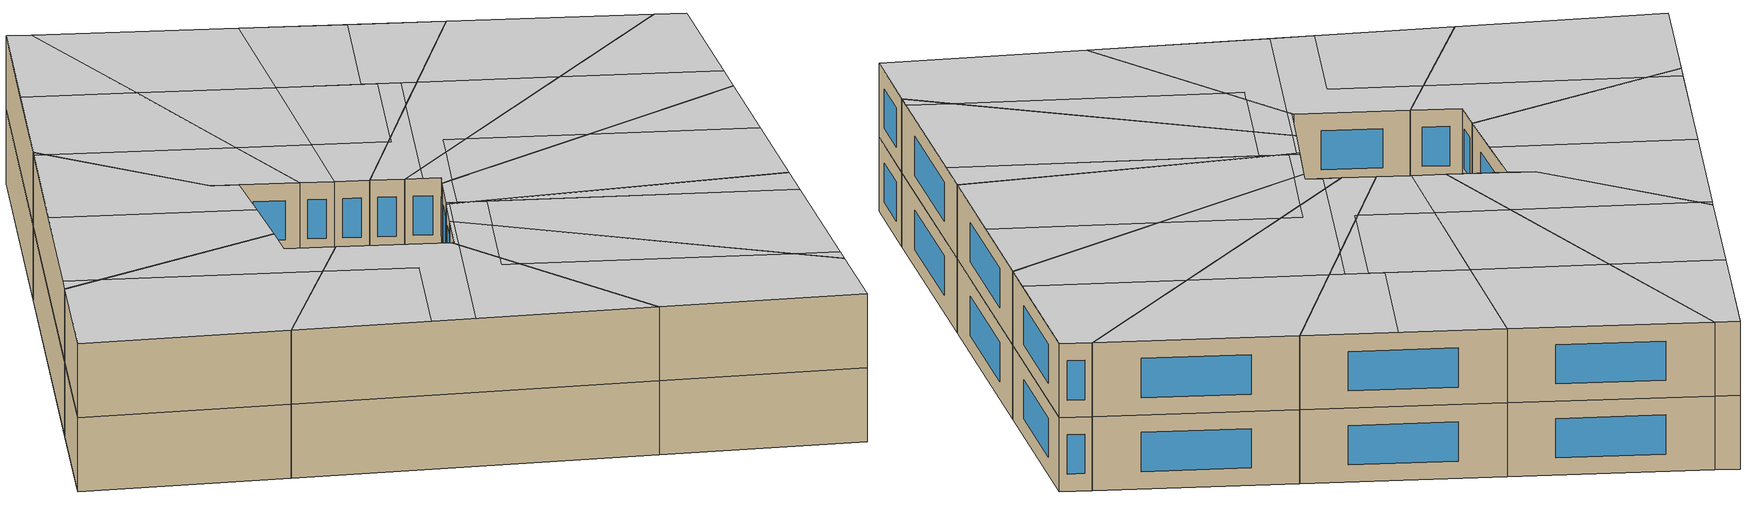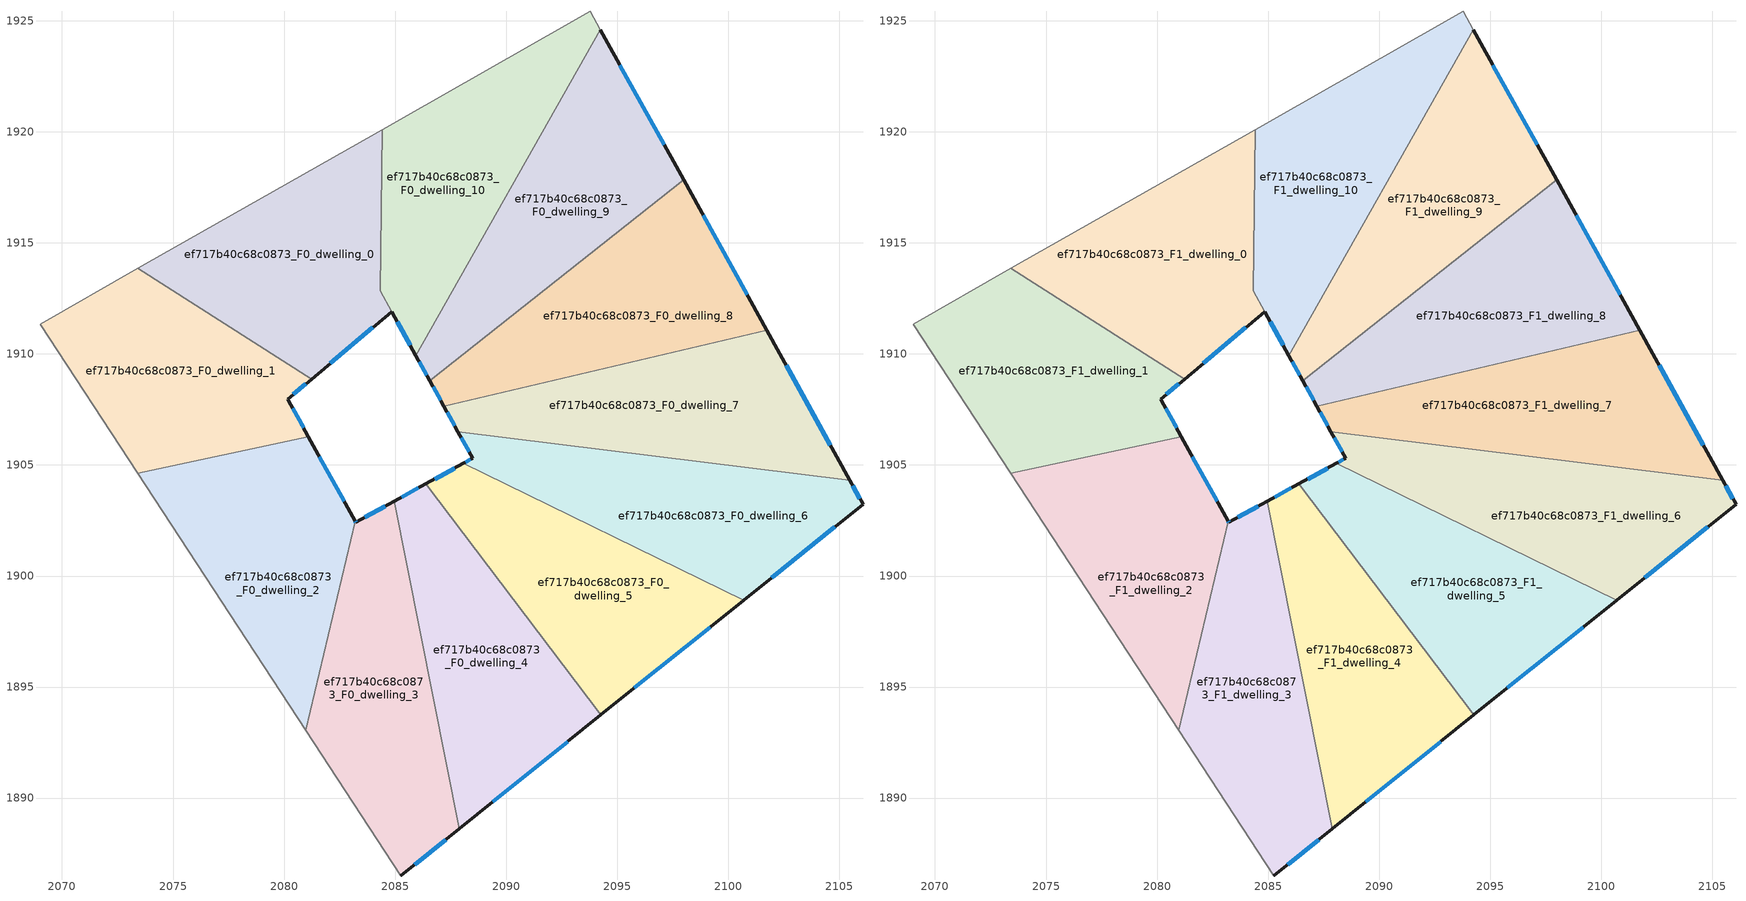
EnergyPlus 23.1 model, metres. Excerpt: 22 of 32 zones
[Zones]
ef717b40c68c0873_F0_dwelling_0
 floor ground (EU_floor_Construction): 2084.41,1920.1 2084.32,1912.84 2084.84,1911.9 2081.24,1908.87 2073.42,1913.85 z0
 wall outside (EU_wall_Construction): 2081.24,1908.87 2084.84,1911.9 z0:3
 wall to ef717b40c68c0873_F0_dwelling_1 (EU_wall_Construction): 2073.42,1913.85 2081.24,1908.87 z0:3
 wall adiabatic (EU_wall_Construction): 2084.41,1920.1 2073.42,1913.85 z0:3
 wall to ef717b40c68c0873_F0_dwelling_10 (EU_wall_Construction): 2084.84,1911.9 2084.32,1912.84 2084.41,1920.1 z0:3
 window (EU_Window_Construction): 2082.08,1909.58 2083.99,1911.19 z0.7:2.3
ef717b40c68c0873_F0_dwelling_1
 floor ground (EU_floor_Construction): 2081.24,1908.87 2080.16,1907.96 2081.1,1906.27 2073.4,1904.63 2069.01,1911.34 2073.42,1913.85 z0
 wall outside (EU_wall_Construction): 2081.1,1906.27 2080.16,1907.96 2081.24,1908.87 z0:3
 wall to ef717b40c68c0873_F0_dwelling_2 (EU_wall_Construction): 2073.4,1904.63 2081.1,1906.27 z0:3
 wall adiabatic (EU_wall_Construction): 2073.42,1913.85 2069.01,1911.34 2073.4,1904.63 z0:3
 window (EU_Window_Construction): 2080.41,1908.17 2080.98,1908.66 / 2080.88,1906.67 2080.38,1907.57 z0.7:2.3
ef717b40c68c0873_F0_dwelling_10
 floor ground (EU_floor_Construction): 2093.79,1925.43 2094.25,1924.6 2085.94,1909.92 2084.32,1912.84 2084.41,1920.1 z0
 wall outside (EU_wall_Construction): 2084.84,1911.9 2085.94,1909.92 z0:3
 wall adiabatic (EU_wall_Construction): 2094.25,1924.6 2093.79,1925.43 2084.41,1920.1 z0:3
 wall to ef717b40c68c0873_F0_dwelling_9 (EU_wall_Construction): 2085.94,1909.92 2094.25,1924.6 z0:3
 window (EU_Window_Construction): 2085.1,1911.44 2085.68,1910.39 z0.7:2.3
ef717b40c68c0873_F0_dwelling_2
 floor ground (EU_floor_Construction): 2081.1,1906.27 2083.2,1902.48 2080.98,1893.05 2073.4,1904.63 z0
 wall outside (EU_wall_Construction): 2083.2,1902.48 2081.1,1906.27 z0:3
 wall to ef717b40c68c0873_F0_dwelling_3 (EU_wall_Construction): 2080.98,1893.05 2083.2,1902.48 z0:3
 wall adiabatic (EU_wall_Construction): 2073.4,1904.63 2080.98,1893.05 z0:3
 window (EU_Window_Construction): 2082.71,1903.37 2081.59,1905.38 z0.7:2.3
ef717b40c68c0873_F0_dwelling_3
 floor ground (EU_floor_Construction): 2084.96,1903.37 2087.9,1888.63 2085.26,1886.51 2080.98,1893.05 2083.2,1902.48 2083.23,1902.42 z0
 wall outside (EU_wall_Construction): 2084.96,1903.37 2083.23,1902.42 2083.2,1902.48 / 2085.26,1886.51 2087.9,1888.63 z0:3
 wall to ef717b40c68c0873_F0_dwelling_4 (EU_wall_Construction): 2087.9,1888.63 2084.96,1903.37 z0:3
 wall adiabatic (EU_wall_Construction): 2080.98,1893.05 2085.26,1886.51 z0:3
 window (EU_Window_Construction): 2083.23,1902.43 2083.21,1902.46 / 2084.56,1903.14 2083.64,1902.64 / 2085.88,1887 2087.28,1888.13 z0.7:2.3
ef717b40c68c0873_F0_dwelling_4
 floor ground (EU_floor_Construction): 2086.38,1904.15 2094.27,1893.75 2087.9,1888.63 2084.96,1903.37 z0
 wall outside (EU_wall_Construction): 2086.38,1904.15 2084.96,1903.37 / 2087.9,1888.63 2094.27,1893.75 z0:3
 wall to ef717b40c68c0873_F0_dwelling_5 (EU_wall_Construction): 2094.27,1893.75 2086.38,1904.15 z0:3
 window (EU_Window_Construction): 2086.05,1903.96 2085.3,1903.55 / 2089.39,1889.83 2092.77,1892.55 z0.7:2.3
ef717b40c68c0873_F0_dwelling_5
 floor ground (EU_floor_Construction): 2100.7,1898.91 2094.27,1893.75 2086.38,1904.15 2088.07,1905.08 z0
 wall outside (EU_wall_Construction): 2088.07,1905.08 2086.38,1904.15 / 2094.27,1893.75 2100.7,1898.91 z0:3
 wall to ef717b40c68c0873_F0_dwelling_6 (EU_wall_Construction): 2100.7,1898.91 2088.07,1905.08 z0:3
 window (EU_Window_Construction): 2087.68,1904.86 2086.78,1904.37 / 2095.78,1894.96 2099.19,1897.7 z0.7:2.3
ef717b40c68c0873_F0_dwelling_6
 floor ground (EU_floor_Construction): 2105.47,1904.31 2106.07,1903.23 2100.7,1898.91 2088.07,1905.08 2088.49,1905.31 2087.83,1906.5 z0
 wall outside (EU_wall_Construction): 2087.83,1906.5 2088.49,1905.31 2088.07,1905.08 / 2100.7,1898.91 2106.07,1903.23 2105.47,1904.31 z0:3
 wall to ef717b40c68c0873_F0_dwelling_7 (EU_wall_Construction): 2105.47,1904.31 2087.83,1906.5 z0:3
 window (EU_Window_Construction): 2088.39,1905.26 2088.17,1905.13 / 2087.98,1906.22 2088.33,1905.59 / 2105.93,1903.48 2105.61,1904.06 / 2101.96,1899.93 2104.81,1902.21 z0.7:2.3
ef717b40c68c0873_F0_dwelling_7
 floor ground (EU_floor_Construction): 2101.73,1911.07 2105.47,1904.31 2087.83,1906.5 2087.2,1907.64 z0
 wall outside (EU_wall_Construction): 2087.2,1907.64 2087.83,1906.5 / 2105.47,1904.31 2101.73,1911.07 z0:3
 wall to ef717b40c68c0873_F0_dwelling_8 (EU_wall_Construction): 2101.73,1911.07 2087.2,1907.64 z0:3
 window (EU_Window_Construction): 2087.35,1907.37 2087.68,1906.77 / 2104.59,1905.9 2102.61,1909.48 z0.7:2.3
ef717b40c68c0873_F0_dwelling_8
 floor ground (EU_floor_Construction): 2097.99,1917.83 2101.73,1911.07 2087.2,1907.64 2086.57,1908.78 z0
 wall outside (EU_wall_Construction): 2086.57,1908.78 2087.2,1907.64 / 2101.73,1911.07 2097.99,1917.83 z0:3
 wall to ef717b40c68c0873_F0_dwelling_9 (EU_wall_Construction): 2097.99,1917.83 2086.57,1908.78 z0:3
 window (EU_Window_Construction): 2086.72,1908.51 2087.05,1907.91 / 2100.85,1912.66 2098.87,1916.25 z0.7:2.3
ef717b40c68c0873_F0_dwelling_9
 floor ground (EU_floor_Construction): 2094.25,1924.6 2097.99,1917.83 2086.57,1908.78 2085.94,1909.92 z0
 wall outside (EU_wall_Construction): 2085.94,1909.92 2086.57,1908.78 / 2097.99,1917.83 2094.25,1924.6 z0:3
 window (EU_Window_Construction): 2086.08,1909.65 2086.42,1909.05 / 2097.11,1919.42 2095.13,1923.01 z0.7:2.3
ef717b40c68c0873_F1_dwelling_0
 floor to ef717b40c68c0873_F0_dwelling_0 (EU_floor_Construction): 2084.41,1920.1 2084.32,1912.84 2084.84,1911.9 2081.24,1908.87 2073.42,1913.85 z3
 wall outside (EU_wall_Construction): 2081.24,1908.87 2084.84,1911.9 z3:6
 wall to ef717b40c68c0873_F1_dwelling_1 (EU_wall_Construction): 2073.42,1913.85 2081.24,1908.87 z3:6
 wall adiabatic (EU_wall_Construction): 2084.41,1920.1 2073.42,1913.85 z3:6
 wall to ef717b40c68c0873_F1_dwelling_10 (EU_wall_Construction): 2084.84,1911.9 2084.32,1912.84 2084.41,1920.1 z3:6
 window (EU_Window_Construction): 2082.08,1909.58 2083.99,1911.19 z3.7:5.3
 ceiling to ef717b40c68c0873_F2_dwelling_8 (EU_floor_Construction): 2082.99,1910.35 2079.15,1917.1 2074.04,1914.2 2074.71,1913.03 2081.24,1908.87 z6
 ceiling to ef717b40c68c0873_F2_dwelling_5 (EU_floor_Construction): 2084.84,1911.9 2084.32,1912.84 2084.41,1919.59 2084.19,1919.97 2079.15,1917.1 2082.99,1910.35 z6
 ceiling adiabatic (EU_roof_Construction): 2074.71,1913.03 2074.04,1914.2 2073.42,1913.85 z6
 ceiling to ef717b40c68c0873_F2_dwelling_3 (EU_floor_Construction): 2084.41,1919.59 2084.41,1920.1 2084.19,1919.97 z6
ef717b40c68c0873_F1_dwelling_1
 floor to ef717b40c68c0873_F0_dwelling_1 (EU_floor_Construction): 2081.24,1908.87 2080.16,1907.96 2081.1,1906.27 2073.4,1904.63 2069.01,1911.34 2073.42,1913.85 z3
 wall outside (EU_wall_Construction): 2081.1,1906.27 2080.16,1907.96 2081.24,1908.87 z3:6
 wall to ef717b40c68c0873_F1_dwelling_2 (EU_wall_Construction): 2073.4,1904.63 2081.1,1906.27 z3:6
 wall adiabatic (EU_wall_Construction): 2073.42,1913.85 2069.01,1911.34 2073.4,1904.63 z3:6
 window (EU_Window_Construction): 2080.41,1908.17 2080.98,1908.66 / 2080.88,1906.67 2080.38,1907.57 z3.7:5.3
 ceiling adiabatic (EU_roof_Construction): 2078.83,1905.79 2074.71,1913.03 2073.42,1913.85 2069.01,1911.34 2073.4,1904.63 z6
 ceiling to ef717b40c68c0873_F2_dwelling_8 (EU_floor_Construction): 2081.1,1906.27 2080.16,1907.96 2081.24,1908.87 2074.71,1913.03 2078.83,1905.79 z6
ef717b40c68c0873_F1_dwelling_10
 floor to ef717b40c68c0873_F0_dwelling_10 (EU_floor_Construction): 2093.79,1925.43 2094.25,1924.6 2085.94,1909.92 2084.32,1912.84 2084.41,1920.1 z3
 wall outside (EU_wall_Construction): 2084.84,1911.9 2085.94,1909.92 z3:6
 wall adiabatic (EU_wall_Construction): 2094.25,1924.6 2093.79,1925.43 2084.41,1920.1 z3:6
 wall to ef717b40c68c0873_F1_dwelling_9 (EU_wall_Construction): 2085.94,1909.92 2094.25,1924.6 z3:6
 window (EU_Window_Construction): 2085.1,1911.44 2085.68,1910.39 z3.7:5.3
 ceiling to ef717b40c68c0873_F2_dwelling_3 (EU_floor_Construction): 2087.92,1913.42 2090.99,1918.85 2088.85,1922.62 2084.41,1920.1 2084.41,1919.59 z6
 ceiling to ef717b40c68c0873_F2_dwelling_1 (EU_floor_Construction): 2090.99,1918.85 2094.25,1924.6 2093.79,1925.43 2088.85,1922.62 z6
 ceiling to ef717b40c68c0873_F2_dwelling_5 (EU_floor_Construction): 2085.94,1909.92 2087.92,1913.42 2084.41,1919.59 2084.32,1912.84 z6
ef717b40c68c0873_F1_dwelling_2
 floor to ef717b40c68c0873_F0_dwelling_2 (EU_floor_Construction): 2081.1,1906.27 2083.2,1902.48 2080.98,1893.05 2073.4,1904.63 z3
 wall outside (EU_wall_Construction): 2083.2,1902.48 2081.1,1906.27 z3:6
 wall to ef717b40c68c0873_F1_dwelling_3 (EU_wall_Construction): 2080.98,1893.05 2083.2,1902.48 z3:6
 wall adiabatic (EU_wall_Construction): 2073.4,1904.63 2080.98,1893.05 z3:6
 window (EU_Window_Construction): 2082.71,1903.37 2081.59,1905.38 z3.7:5.3
 ceiling to ef717b40c68c0873_F2_dwelling_7 (EU_floor_Construction): 2080.98,1893.05 2082.47,1899.38 2082.12,1899.99 2082.69,1900.31 2083.13,1902.16 2077.21,1898.8 z6
 ceiling to ef717b40c68c0873_F2_dwelling_8 (EU_floor_Construction): 2083.13,1902.16 2083.2,1902.48 2081.1,1906.27 2078.83,1905.79 2080.61,1902.65 2076.3,1900.2 2077.21,1898.8 z6
 ceiling to ef717b40c68c0873_F2_dwelling_6 (EU_floor_Construction): 2082.47,1899.38 2082.69,1900.31 2082.12,1899.99 z6
 ceiling adiabatic (EU_roof_Construction): 2080.61,1902.65 2078.83,1905.79 2073.4,1904.63 2076.3,1900.2 z6
ef717b40c68c0873_F1_dwelling_3
 floor to ef717b40c68c0873_F0_dwelling_3 (EU_floor_Construction): 2084.96,1903.37 2087.9,1888.63 2085.26,1886.51 2080.98,1893.05 2083.2,1902.48 2083.23,1902.42 z3
 wall outside (EU_wall_Construction): 2084.96,1903.37 2083.23,1902.42 2083.2,1902.48 / 2085.26,1886.51 2087.9,1888.63 z3:6
 wall to ef717b40c68c0873_F1_dwelling_4 (EU_wall_Construction): 2087.9,1888.63 2084.96,1903.37 z3:6
 wall adiabatic (EU_wall_Construction): 2080.98,1893.05 2085.26,1886.51 z3:6
 window (EU_Window_Construction): 2083.23,1902.43 2083.21,1902.46 / 2084.56,1903.14 2083.64,1902.64 / 2085.88,1887 2087.28,1888.13 z3.7:5.3
 ceiling to ef717b40c68c0873_F2_dwelling_6 (EU_floor_Construction): 2087.53,1890.48 2085.28,1901.78 2082.69,1900.31 2082.47,1899.38 z6
 ceiling to ef717b40c68c0873_F2_dwelling_7 (EU_floor_Construction): 2087.9,1888.63 2087.53,1890.48 2082.47,1899.38 2080.98,1893.05 2085.26,1886.51 z6; 2085.28,1901.78 2084.99,1903.22 2083.13,1902.16 2082.69,1900.31 z6
 ceiling to ef717b40c68c0873_F2_dwelling_8 (EU_floor_Construction): 2084.99,1903.22 2084.96,1903.37 2083.23,1902.42 2083.2,1902.48 2083.13,1902.16 z6
ef717b40c68c0873_F1_dwelling_4
 floor to ef717b40c68c0873_F0_dwelling_4 (EU_floor_Construction): 2086.38,1904.15 2094.27,1893.75 2087.9,1888.63 2084.96,1903.37 z3
 wall outside (EU_wall_Construction): 2086.38,1904.15 2084.96,1903.37 / 2087.9,1888.63 2094.27,1893.75 z3:6
 wall to ef717b40c68c0873_F1_dwelling_5 (EU_wall_Construction): 2094.27,1893.75 2086.38,1904.15 z3:6
 window (EU_Window_Construction): 2086.05,1903.96 2085.3,1903.55 / 2089.39,1889.83 2092.77,1892.55 z3.7:5.3
 ceiling to ef717b40c68c0873_F2_dwelling_4 (EU_floor_Construction): 2094.27,1893.75 2086.93,1903.42 2093.01,1892.73 z6
 ceiling to ef717b40c68c0873_F2_dwelling_7 (EU_floor_Construction): 2088.37,1889.01 2087.53,1890.48 2087.9,1888.63 z6; 2087.23,1902.89 2086.93,1903.42 2086.45,1904.05 2084.99,1903.22 2085.28,1901.78 z6
 ceiling to ef717b40c68c0873_F2_dwelling_8 (EU_floor_Construction): 2086.45,1904.05 2086.38,1904.15 2084.96,1903.37 2084.99,1903.22 z6
 ceiling adiabatic (EU_roof_Construction): 2093.01,1892.73 2087.23,1902.89 2085.28,1901.78 2087.53,1890.48 2088.37,1889.01 2087.9,1888.63 2094.27,1893.75 z6
ef717b40c68c0873_F1_dwelling_5
 floor to ef717b40c68c0873_F0_dwelling_5 (EU_floor_Construction): 2100.7,1898.91 2094.27,1893.75 2086.38,1904.15 2088.07,1905.08 z3
 wall outside (EU_wall_Construction): 2088.07,1905.08 2086.38,1904.15 / 2094.27,1893.75 2100.7,1898.91 z3:6
 wall to ef717b40c68c0873_F1_dwelling_6 (EU_wall_Construction): 2100.7,1898.91 2088.07,1905.08 z3:6
 window (EU_Window_Construction): 2087.68,1904.86 2086.78,1904.37 / 2095.78,1894.96 2099.19,1897.7 z3.7:5.3
 ceiling to ef717b40c68c0873_F2_dwelling_4 (EU_floor_Construction): 2097.59,1896.41 2094.42,1901.98 2088.5,1904.87 2086.69,1903.85 2086.93,1903.42 2094.27,1893.75 z6
 ceiling to ef717b40c68c0873_F2_dwelling_2 (EU_floor_Construction): 2100.7,1898.91 2094.42,1901.98 2097.59,1896.41 z6; 2088.5,1904.87 2088.07,1905.08 2086.48,1904.21 2086.69,1903.85 z6
 ceiling to ef717b40c68c0873_F2_dwelling_8 (EU_floor_Construction): 2086.54,1904.1 2086.48,1904.21 2086.38,1904.15 2086.45,1904.05 z6
 ceiling to ef717b40c68c0873_F2_dwelling_7 (EU_floor_Construction): 2086.93,1903.42 2086.54,1904.1 2086.45,1904.05 z6
ef717b40c68c0873_F1_dwelling_6
 floor to ef717b40c68c0873_F0_dwelling_6 (EU_floor_Construction): 2105.47,1904.31 2106.07,1903.23 2100.7,1898.91 2088.07,1905.08 2088.49,1905.31 2087.83,1906.5 z3
 wall outside (EU_wall_Construction): 2087.83,1906.5 2088.49,1905.31 2088.07,1905.08 / 2100.7,1898.91 2106.07,1903.23 2105.47,1904.31 z3:6
 wall to ef717b40c68c0873_F1_dwelling_7 (EU_wall_Construction): 2105.47,1904.31 2087.83,1906.5 z3:6
 window (EU_Window_Construction): 2088.39,1905.26 2088.17,1905.13 / 2087.98,1906.22 2088.33,1905.59 / 2105.93,1903.48 2105.61,1904.06 / 2101.96,1899.93 2104.81,1902.21 z3.7:5.3
 ceiling to ef717b40c68c0873_F2_dwelling_2 (EU_floor_Construction): 2101.81,1899.81 2098.78,1905.14 2092.15,1905.96 2094.42,1901.98 2100.7,1898.91 z6; 2090.73,1906.14 2088.97,1906.36 2088.16,1905.9 2088.49,1905.31 2088.07,1905.08 2088.5,1904.87 z6
 ceiling to ef717b40c68c0873_F2_dwelling_0 (EU_floor_Construction): 2106.07,1903.23 2105.47,1904.31 2098.78,1905.14 2101.81,1899.81 z6
 ceiling to ef717b40c68c0873_F2_dwelling_5 (EU_floor_Construction): 2088.97,1906.36 2087.83,1906.5 2088.16,1905.9 z6
 ceiling to ef717b40c68c0873_F2_dwelling_4 (EU_floor_Construction): 2094.42,1901.98 2092.15,1905.96 2090.73,1906.14 2088.5,1904.87 z6
ef717b40c68c0873_F1_dwelling_7
 floor to ef717b40c68c0873_F0_dwelling_7 (EU_floor_Construction): 2101.73,1911.07 2105.47,1904.31 2087.83,1906.5 2087.2,1907.64 z3
 wall outside (EU_wall_Construction): 2087.2,1907.64 2087.83,1906.5 / 2105.47,1904.31 2101.73,1911.07 z3:6
 wall to ef717b40c68c0873_F1_dwelling_8 (EU_wall_Construction): 2101.73,1911.07 2087.2,1907.64 z3:6
 window (EU_Window_Construction): 2087.35,1907.37 2087.68,1906.77 / 2104.59,1905.9 2102.61,1909.48 z3.7:5.3
 ceiling to ef717b40c68c0873_F2_dwelling_0 (EU_floor_Construction): 2105.47,1904.31 2101.73,1911.07 2096.16,1909.76 2098.78,1905.14 z6
 ceiling to ef717b40c68c0873_F2_dwelling_2 (EU_floor_Construction): 2098.78,1905.14 2096.16,1909.76 2094.09,1909.27 2088.97,1906.36 2090.73,1906.14 2091.73,1906.71 2092.15,1905.96 z6
 ceiling to ef717b40c68c0873_F2_dwelling_3 (EU_floor_Construction): 2091.11,1908.56 2090.73,1908.47 2090.78,1908.38 z6
 ceiling to ef717b40c68c0873_F2_dwelling_5 (EU_floor_Construction): 2094.09,1909.27 2091.11,1908.56 2090.78,1908.38 2090.73,1908.47 2087.2,1907.64 2087.83,1906.5 2088.97,1906.36 z6
 ceiling to ef717b40c68c0873_F2_dwelling_4 (EU_floor_Construction): 2092.15,1905.96 2091.73,1906.71 2090.73,1906.14 z6
ef717b40c68c0873_F1_dwelling_8
 floor to ef717b40c68c0873_F0_dwelling_8 (EU_floor_Construction): 2097.99,1917.83 2101.73,1911.07 2087.2,1907.64 2086.57,1908.78 z3
 wall outside (EU_wall_Construction): 2086.57,1908.78 2087.2,1907.64 / 2101.73,1911.07 2097.99,1917.83 z3:6
 wall to ef717b40c68c0873_F1_dwelling_9 (EU_wall_Construction): 2097.99,1917.83 2086.57,1908.78 z3:6
 window (EU_Window_Construction): 2086.72,1908.51 2087.05,1907.91 / 2100.85,1912.66 2098.87,1916.25 z3.7:5.3
 ceiling to ef717b40c68c0873_F2_dwelling_5 (EU_floor_Construction): 2095.86,1910.28 2095.44,1911.03 2091.11,1908.56 2094.09,1909.27 z6; 2090.73,1908.47 2089.31,1910.96 2086.57,1908.78 2087.2,1907.64 z6
 ceiling to ef717b40c68c0873_F2_dwelling_0 (EU_floor_Construction): 2101.73,1911.07 2099.95,1914.29 2095.14,1911.55 2096.16,1909.76 z6
 ceiling to ef717b40c68c0873_F2_dwelling_1 (EU_floor_Construction): 2099.95,1914.29 2097.99,1917.83 2093.56,1914.32 2095.14,1911.55 z6
 ceiling to ef717b40c68c0873_F2_dwelling_2 (EU_floor_Construction): 2096.16,1909.76 2095.86,1910.28 2094.09,1909.27 z6
 ceiling to ef717b40c68c0873_F2_dwelling_3 (EU_floor_Construction): 2095.44,1911.03 2093.56,1914.32 2089.31,1910.96 2090.73,1908.47 2091.11,1908.56 z6
ef717b40c68c0873_F1_dwelling_9
 floor to ef717b40c68c0873_F0_dwelling_9 (EU_floor_Construction): 2094.25,1924.6 2097.99,1917.83 2086.57,1908.78 2085.94,1909.92 z3
 wall outside (EU_wall_Construction): 2085.94,1909.92 2086.57,1908.78 / 2097.99,1917.83 2094.25,1924.6 z3:6
 window (EU_Window_Construction): 2086.08,1909.65 2086.42,1909.05 / 2097.11,1919.42 2095.13,1923.01 z3.7:5.3
 ceiling to ef717b40c68c0873_F2_dwelling_1 (EU_floor_Construction): 2097.99,1917.83 2094.25,1924.6 2090.99,1918.85 2093.56,1914.32 z6
 ceiling to ef717b40c68c0873_F2_dwelling_3 (EU_floor_Construction): 2093.56,1914.32 2090.99,1918.85 2087.92,1913.42 2089.31,1910.96 z6
 ceiling to ef717b40c68c0873_F2_dwelling_5 (EU_floor_Construction): 2089.31,1910.96 2087.92,1913.42 2085.94,1909.92 2086.57,1908.78 z6
[Building]
EU S2 Campaign: North Axis=0; Terrain=City; Solar Distribution=FullExterior
[Site:Location]
Budapest.Ferenc.Liszt.Intl.AP: Latitude=47.437; Longitude=19.256; Time Zone=1; Elevation=185
[SizingPeriod:WeatherFileDays]
AnnualSizingPeriod: Begin Month=1; Begin Day of Month=1; End Month=12; End Day of Month=31; Day of Week for Start Day=Monday; Use Weather File Daylight Saving Period=No; Use Weather File Rain and Snow Indicators=No
[MATERIAL]
EU_InternalMass_Material: Roughness=MediumRough; Thickness=0.1; Conductivity=1; Density=1800; Specific Heat=900; Thermal Absorptance=0.9; Solar Absorptance=0.7; Visible Absorptance=0.7
[MATERIAL:NOMASS] Roughness=MediumRough; Thermal Absorptance=0.9; Solar Absorptance=0.7; Visible Absorptance=0.7
Name | Thermal Resistance
EU_wall_NoMass | 0.832559
EU_roof_NoMass | 1.39638
EU_floor_NoMass | 0.872794
[WINDOWMATERIAL:SIMPLEGLAZINGSYSTEM]
EU_Window_SimpleGlazing: UFactor=2.79869; Solar Heat Gain Coefficient=0.75; Visible Transmittance=0.75
[CONSTRUCTION]
EU_wall_Construction: EU_wall_NoMass
EU_roof_Construction: EU_roof_NoMass
EU_floor_Construction: EU_floor_NoMass
EU_Window_Construction: EU_Window_SimpleGlazing
EU_InternalMass_Construction: EU_InternalMass_Material
[ZONE] Type=1; Multiplier=1; Ceiling Height=autocalculate; Floor Area=autocalculate; Part of Total Floor Area=Yes
Name | Volume
ef717b40c68c0873_F0_dwelling_0; ef717b40c68c0873_F1_dwelling_0 | 195.856
ef717b40c68c0873_F0_dwelling_1; ef717b40c68c0873_F1_dwelling_1 | 194.78
ef717b40c68c0873_F0_dwelling_10; ef717b40c68c0873_F1_dwelling_10 | 193.677
ef717b40c68c0873_F0_dwelling_2; ef717b40c68c0873_F1_dwelling_2 | 194.74
ef717b40c68c0873_F0_dwelling_3; ef717b40c68c0873_F1_dwelling_3 | 194.782
ef717b40c68c0873_F0_dwelling_4; ef717b40c68c0873_F1_dwelling_4 | 194.748
ef717b40c68c0873_F0_dwelling_5; ef717b40c68c0873_F1_dwelling_5 | 194.776
ef717b40c68c0873_F0_dwelling_6; ef717b40c68c0873_F1_dwelling_6 | 194.777
ef717b40c68c0873_F0_dwelling_7; ef717b40c68c0873_F1_dwelling_7 | 194.767
ef717b40c68c0873_F0_dwelling_8; ef717b40c68c0873_F1_dwelling_8 | 194.722
ef717b40c68c0873_F0_dwelling_9; ef717b40c68c0873_F1_dwelling_9 | 194.769
[INTERNALMASS] Construction=EU_InternalMass_Construction
Name | Zone or ZoneList | Surface Area
ef717b40c68c0873_F0_dwelling_0_EU_InternalMass | ef717b40c68c0873_F0_dwelling_0 | 65.2852
ef717b40c68c0873_F0_dwelling_1_EU_InternalMass | ef717b40c68c0873_F0_dwelling_1 | 64.9268
ef717b40c68c0873_F0_dwelling_2_EU_InternalMass | ef717b40c68c0873_F0_dwelling_2 | 64.9135
ef717b40c68c0873_F0_dwelling_3_EU_InternalMass | ef717b40c68c0873_F0_dwelling_3 | 64.9275
ef717b40c68c0873_F0_dwelling_4_EU_InternalMass | ef717b40c68c0873_F0_dwelling_4 | 64.9159
ef717b40c68c0873_F0_dwelling_5_EU_InternalMass | ef717b40c68c0873_F0_dwelling_5 | 64.9252
ef717b40c68c0873_F0_dwelling_6_EU_InternalMass | ef717b40c68c0873_F0_dwelling_6 | 64.9254
ef717b40c68c0873_F0_dwelling_7_EU_InternalMass | ef717b40c68c0873_F0_dwelling_7 | 64.9221
ef717b40c68c0873_F0_dwelling_8_EU_InternalMass | ef717b40c68c0873_F0_dwelling_8 | 64.9074
ef717b40c68c0873_F0_dwelling_9_EU_InternalMass | ef717b40c68c0873_F0_dwelling_9 | 64.9229
ef717b40c68c0873_F0_dwelling_10_EU_InternalMass | ef717b40c68c0873_F0_dwelling_10 | 64.5593
ef717b40c68c0873_F1_dwelling_0_EU_InternalMass | ef717b40c68c0873_F1_dwelling_0 | 65.2852
ef717b40c68c0873_F1_dwelling_1_EU_InternalMass | ef717b40c68c0873_F1_dwelling_1 | 64.9268
ef717b40c68c0873_F1_dwelling_2_EU_InternalMass | ef717b40c68c0873_F1_dwelling_2 | 64.9135
ef717b40c68c0873_F1_dwelling_3_EU_InternalMass | ef717b40c68c0873_F1_dwelling_3 | 64.9275
ef717b40c68c0873_F1_dwelling_4_EU_InternalMass | ef717b40c68c0873_F1_dwelling_4 | 64.9159
ef717b40c68c0873_F1_dwelling_5_EU_InternalMass | ef717b40c68c0873_F1_dwelling_5 | 64.9252
ef717b40c68c0873_F1_dwelling_6_EU_InternalMass | ef717b40c68c0873_F1_dwelling_6 | 64.9254
ef717b40c68c0873_F1_dwelling_7_EU_InternalMass | ef717b40c68c0873_F1_dwelling_7 | 64.9221
ef717b40c68c0873_F1_dwelling_8_EU_InternalMass | ef717b40c68c0873_F1_dwelling_8 | 64.9074
ef717b40c68c0873_F1_dwelling_9_EU_InternalMass | ef717b40c68c0873_F1_dwelling_9 | 64.9229
ef717b40c68c0873_F1_dwelling_10_EU_InternalMass | ef717b40c68c0873_F1_dwelling_10 | 64.5593
[OTHEREQUIPMENT] Fuel Type=Electricity; Design Level Calculation Method=Watts/Area; Power per Zone Floor Area=1; Fraction Latent=0; Fraction Radiant=0; Fraction Lost=0; Carbon Dioxide Generation Rate=0; EndUse Subcategory=EU_Step8_InternalGains
Name | Zone or ZoneList or Space or SpaceList | Schedule
EU_Step8_InternalGain_ef717b40c68c0873_F0_dwelling_0_f000 | ef717b40c68c0873_F0_dwelling_0 | EU_Step8_GainSchedule_ef717b40c68c0873_F0_dwelling_0_f000
EU_Step8_InternalGain_ef717b40c68c0873_F0_dwelling_1_f000 | ef717b40c68c0873_F0_dwelling_1 | EU_Step8_GainSchedule_ef717b40c68c0873_F0_dwelling_1_f000
EU_Step8_InternalGain_ef717b40c68c0873_F0_dwelling_2_f000 | ef717b40c68c0873_F0_dwelling_2 | EU_Step8_GainSchedule_ef717b40c68c0873_F0_dwelling_2_f000
EU_Step8_InternalGain_ef717b40c68c0873_F0_dwelling_3_f000 | ef717b40c68c0873_F0_dwelling_3 | EU_Step8_GainSchedule_ef717b40c68c0873_F0_dwelling_3_f000
EU_Step8_InternalGain_ef717b40c68c0873_F0_dwelling_4_f000 | ef717b40c68c0873_F0_dwelling_4 | EU_Step8_GainSchedule_ef717b40c68c0873_F0_dwelling_4_f000
EU_Step8_InternalGain_ef717b40c68c0873_F0_dwelling_5_f000 | ef717b40c68c0873_F0_dwelling_5 | EU_Step8_GainSchedule_ef717b40c68c0873_F0_dwelling_5_f000
EU_Step8_InternalGain_ef717b40c68c0873_F0_dwelling_6_f000 | ef717b40c68c0873_F0_dwelling_6 | EU_Step8_GainSchedule_ef717b40c68c0873_F0_dwelling_6_f000
EU_Step8_InternalGain_ef717b40c68c0873_F0_dwelling_7_f000 | ef717b40c68c0873_F0_dwelling_7 | EU_Step8_GainSchedule_ef717b40c68c0873_F0_dwelling_7_f000
EU_Step8_InternalGain_ef717b40c68c0873_F0_dwelling_8_f000 | ef717b40c68c0873_F0_dwelling_8 | EU_Step8_GainSchedule_ef717b40c68c0873_F0_dwelling_8_f000
EU_Step8_InternalGain_ef717b40c68c0873_F0_dwelling_9_f000 | ef717b40c68c0873_F0_dwelling_9 | EU_Step8_GainSchedule_ef717b40c68c0873_F0_dwelling_9_f000
EU_Step8_InternalGain_ef717b40c68c0873_F0_dwelling_10_f000 | ef717b40c68c0873_F0_dwelling_10 | EU_Step8_GainSchedule_ef717b40c68c0873_F0_dwelling_10_f000
EU_Step8_InternalGain_ef717b40c68c0873_F1_dwelling_0_f000 | ef717b40c68c0873_F1_dwelling_0 | EU_Step8_GainSchedule_ef717b40c68c0873_F1_dwelling_0_f000
EU_Step8_InternalGain_ef717b40c68c0873_F1_dwelling_1_f000 | ef717b40c68c0873_F1_dwelling_1 | EU_Step8_GainSchedule_ef717b40c68c0873_F1_dwelling_1_f000
EU_Step8_InternalGain_ef717b40c68c0873_F1_dwelling_2_f000 | ef717b40c68c0873_F1_dwelling_2 | EU_Step8_GainSchedule_ef717b40c68c0873_F1_dwelling_2_f000
EU_Step8_InternalGain_ef717b40c68c0873_F1_dwelling_3_f000 | ef717b40c68c0873_F1_dwelling_3 | EU_Step8_GainSchedule_ef717b40c68c0873_F1_dwelling_3_f000
EU_Step8_InternalGain_ef717b40c68c0873_F1_dwelling_4_f000 | ef717b40c68c0873_F1_dwelling_4 | EU_Step8_GainSchedule_ef717b40c68c0873_F1_dwelling_4_f000
EU_Step8_InternalGain_ef717b40c68c0873_F1_dwelling_5_f000 | ef717b40c68c0873_F1_dwelling_5 | EU_Step8_GainSchedule_ef717b40c68c0873_F1_dwelling_5_f000
EU_Step8_InternalGain_ef717b40c68c0873_F1_dwelling_6_f000 | ef717b40c68c0873_F1_dwelling_6 | EU_Step8_GainSchedule_ef717b40c68c0873_F1_dwelling_6_f000
EU_Step8_InternalGain_ef717b40c68c0873_F1_dwelling_7_f000 | ef717b40c68c0873_F1_dwelling_7 | EU_Step8_GainSchedule_ef717b40c68c0873_F1_dwelling_7_f000
EU_Step8_InternalGain_ef717b40c68c0873_F1_dwelling_8_f000 | ef717b40c68c0873_F1_dwelling_8 | EU_Step8_GainSchedule_ef717b40c68c0873_F1_dwelling_8_f000
EU_Step8_InternalGain_ef717b40c68c0873_F1_dwelling_9_f000 | ef717b40c68c0873_F1_dwelling_9 | EU_Step8_GainSchedule_ef717b40c68c0873_F1_dwelling_9_f000
EU_Step8_InternalGain_ef717b40c68c0873_F1_dwelling_10_f000 | ef717b40c68c0873_F1_dwelling_10 | EU_Step8_GainSchedule_ef717b40c68c0873_F1_dwelling_10_f000
[ZONEVENTILATION:DESIGNFLOWRATE] Schedule=EU_AlwaysOn; Design Flow Rate Calculation Method=AirChanges/Hour; Air Changes per Hour=0.475469; Ventilation Type=Natural; Fan Pressure Rise=0; Fan Total Efficiency=1; Constant Term Coefficient=1; Temperature Term Coefficient=0; Velocity Term Coefficient=0; Velocity Squared Term Coefficient=0; Minimum Indoor Temperature=-100; Maximum Indoor Temperature=100; Delta Temperature=-100; Minimum Outdoor Temperature=-100; Maximum Outdoor Temperature=100; Maximum Wind Speed=40
Name | Zone or ZoneList or Space or SpaceList
EU_ConstantAir_ef717b40c68c0873_F0_dwelling_0 | ef717b40c68c0873_F0_dwelling_0
EU_ConstantAir_ef717b40c68c0873_F0_dwelling_1 | ef717b40c68c0873_F0_dwelling_1
EU_ConstantAir_ef717b40c68c0873_F0_dwelling_2 | ef717b40c68c0873_F0_dwelling_2
EU_ConstantAir_ef717b40c68c0873_F0_dwelling_3 | ef717b40c68c0873_F0_dwelling_3
EU_ConstantAir_ef717b40c68c0873_F0_dwelling_4 | ef717b40c68c0873_F0_dwelling_4
EU_ConstantAir_ef717b40c68c0873_F0_dwelling_5 | ef717b40c68c0873_F0_dwelling_5
EU_ConstantAir_ef717b40c68c0873_F0_dwelling_6 | ef717b40c68c0873_F0_dwelling_6
EU_ConstantAir_ef717b40c68c0873_F0_dwelling_7 | ef717b40c68c0873_F0_dwelling_7
EU_ConstantAir_ef717b40c68c0873_F0_dwelling_8 | ef717b40c68c0873_F0_dwelling_8
EU_ConstantAir_ef717b40c68c0873_F0_dwelling_9 | ef717b40c68c0873_F0_dwelling_9
EU_ConstantAir_ef717b40c68c0873_F0_dwelling_10 | ef717b40c68c0873_F0_dwelling_10
EU_ConstantAir_ef717b40c68c0873_F1_dwelling_0 | ef717b40c68c0873_F1_dwelling_0
EU_ConstantAir_ef717b40c68c0873_F1_dwelling_1 | ef717b40c68c0873_F1_dwelling_1
EU_ConstantAir_ef717b40c68c0873_F1_dwelling_2 | ef717b40c68c0873_F1_dwelling_2
EU_ConstantAir_ef717b40c68c0873_F1_dwelling_3 | ef717b40c68c0873_F1_dwelling_3
EU_ConstantAir_ef717b40c68c0873_F1_dwelling_4 | ef717b40c68c0873_F1_dwelling_4
EU_ConstantAir_ef717b40c68c0873_F1_dwelling_5 | ef717b40c68c0873_F1_dwelling_5
EU_ConstantAir_ef717b40c68c0873_F1_dwelling_6 | ef717b40c68c0873_F1_dwelling_6
EU_ConstantAir_ef717b40c68c0873_F1_dwelling_7 | ef717b40c68c0873_F1_dwelling_7
EU_ConstantAir_ef717b40c68c0873_F1_dwelling_8 | ef717b40c68c0873_F1_dwelling_8
EU_ConstantAir_ef717b40c68c0873_F1_dwelling_9 | ef717b40c68c0873_F1_dwelling_9
EU_ConstantAir_ef717b40c68c0873_F1_dwelling_10 | ef717b40c68c0873_F1_dwelling_10
[HVACTEMPLATE:THERMOSTAT] Constant Heating Setpoint=20; Constant Cooling Setpoint=50
EU_HeatOnly_ef717b40c68c0873_F0_dwelling_0; EU_HeatOnly_ef717b40c68c0873_F0_dwelling_1; EU_HeatOnly_ef717b40c68c0873_F0_dwelling_2; EU_HeatOnly_ef717b40c68c0873_F0_dwelling_3; EU_HeatOnly_ef717b40c68c0873_F0_dwelling_4; EU_HeatOnly_ef717b40c68c0873_F0_dwelling_5; EU_HeatOnly_ef717b40c68c0873_F0_dwelling_6; EU_HeatOnly_ef717b40c68c0873_F0_dwelling_7; EU_HeatOnly_ef717b40c68c0873_F0_dwelling_8; EU_HeatOnly_ef717b40c68c0873_F0_dwelling_9; EU_HeatOnly_ef717b40c68c0873_F0_dwelling_10; EU_HeatOnly_ef717b40c68c0873_F1_dwelling_0; EU_HeatOnly_ef717b40c68c0873_F1_dwelling_1; EU_HeatOnly_ef717b40c68c0873_F1_dwelling_2; EU_HeatOnly_ef717b40c68c0873_F1_dwelling_3; EU_HeatOnly_ef717b40c68c0873_F1_dwelling_4; EU_HeatOnly_ef717b40c68c0873_F1_dwelling_5; EU_HeatOnly_ef717b40c68c0873_F1_dwelling_6; EU_HeatOnly_ef717b40c68c0873_F1_dwelling_7; EU_HeatOnly_ef717b40c68c0873_F1_dwelling_8; EU_HeatOnly_ef717b40c68c0873_F1_dwelling_9; EU_HeatOnly_ef717b40c68c0873_F1_dwelling_10; EU_HeatOnly_ef717b40c68c0873_F2_dwelling_0; EU_HeatOnly_ef717b40c68c0873_F2_dwelling_1; EU_HeatOnly_ef717b40c68c0873_F2_dwelling_2; EU_HeatOnly_ef717b40c68c0873_F2_dwelling_3; EU_HeatOnly_ef717b40c68c0873_F2_dwelling_4; EU_HeatOnly_ef717b40c68c0873_F2_dwelling_5; EU_HeatOnly_ef717b40c68c0873_F2_dwelling_6; EU_HeatOnly_ef717b40c68c0873_F2_dwelling_7; EU_HeatOnly_ef717b40c68c0873_F2_dwelling_8; EU_HeatOnly_ef717b40c68c0873_F2_dwelling_9
[HVACTEMPLATE:ZONE:IDEALLOADSAIRSYSTEM] System Availability Schedule=EU_AlwaysOn; Maximum Heating Supply Air Temperature=50; Minimum Cooling Supply Air Temperature=13; Maximum Heating Supply Air Humidity Ratio=0.0156; Minimum Cooling Supply Air Humidity Ratio=0.0077; Heating Limit=NoLimit; Cooling Limit=NoLimit; Heating Availability Schedule=EU_AlwaysOn; Cooling Availability Schedule=EU_CoolingOff; Dehumidification Control Type=ConstantSensibleHeatRatio; Cooling Sensible Heat Ratio=0.7; Dehumidification Setpoint=60; Humidification Control Type=None; Humidification Setpoint=30; Outdoor Air Method=None; Outdoor Air Flow Rate per Person=0.00944; Outdoor Air Flow Rate per Zone Floor Area=0; Outdoor Air Flow Rate per Zone=0; Demand Controlled Ventilation Type=None; Outdoor Air Economizer Type=NoEconomizer; Heat Recovery Type=None; Sensible Heat Recovery Effectiveness=0.7; Latent Heat Recovery Effectiveness=0.65
Name | Template Thermostat
ef717b40c68c0873_F0_dwelling_0 | EU_HeatOnly_ef717b40c68c0873_F0_dwelling_0
ef717b40c68c0873_F0_dwelling_1 | EU_HeatOnly_ef717b40c68c0873_F0_dwelling_1
ef717b40c68c0873_F0_dwelling_2 | EU_HeatOnly_ef717b40c68c0873_F0_dwelling_2
ef717b40c68c0873_F0_dwelling_3 | EU_HeatOnly_ef717b40c68c0873_F0_dwelling_3
ef717b40c68c0873_F0_dwelling_4 | EU_HeatOnly_ef717b40c68c0873_F0_dwelling_4
ef717b40c68c0873_F0_dwelling_5 | EU_HeatOnly_ef717b40c68c0873_F0_dwelling_5
ef717b40c68c0873_F0_dwelling_6 | EU_HeatOnly_ef717b40c68c0873_F0_dwelling_6
ef717b40c68c0873_F0_dwelling_7 | EU_HeatOnly_ef717b40c68c0873_F0_dwelling_7
ef717b40c68c0873_F0_dwelling_8 | EU_HeatOnly_ef717b40c68c0873_F0_dwelling_8
ef717b40c68c0873_F0_dwelling_9 | EU_HeatOnly_ef717b40c68c0873_F0_dwelling_9
ef717b40c68c0873_F0_dwelling_10 | EU_HeatOnly_ef717b40c68c0873_F0_dwelling_10
ef717b40c68c0873_F1_dwelling_0 | EU_HeatOnly_ef717b40c68c0873_F1_dwelling_0
ef717b40c68c0873_F1_dwelling_1 | EU_HeatOnly_ef717b40c68c0873_F1_dwelling_1
ef717b40c68c0873_F1_dwelling_2 | EU_HeatOnly_ef717b40c68c0873_F1_dwelling_2
ef717b40c68c0873_F1_dwelling_3 | EU_HeatOnly_ef717b40c68c0873_F1_dwelling_3
ef717b40c68c0873_F1_dwelling_4 | EU_HeatOnly_ef717b40c68c0873_F1_dwelling_4
ef717b40c68c0873_F1_dwelling_5 | EU_HeatOnly_ef717b40c68c0873_F1_dwelling_5
ef717b40c68c0873_F1_dwelling_6 | EU_HeatOnly_ef717b40c68c0873_F1_dwelling_6
ef717b40c68c0873_F1_dwelling_7 | EU_HeatOnly_ef717b40c68c0873_F1_dwelling_7
ef717b40c68c0873_F1_dwelling_8 | EU_HeatOnly_ef717b40c68c0873_F1_dwelling_8
ef717b40c68c0873_F1_dwelling_9 | EU_HeatOnly_ef717b40c68c0873_F1_dwelling_9
ef717b40c68c0873_F1_dwelling_10 | EU_HeatOnly_ef717b40c68c0873_F1_dwelling_10
[SIZING:ZONE] Zone Cooling Design Supply Air Temperature Input Method=SupplyAirTemperature; Zone Cooling Design Supply Air Temperature=13; Zone Heating Design Supply Air Temperature Input Method=SupplyAirTemperature; Zone Heating Design Supply Air Temperature=50; Zone Cooling Design Supply Air Humidity Ratio=0.008; Zone Heating Design Supply Air Humidity Ratio=0.008; Cooling Design Air Flow Method=DesignDay; Cooling Design Air Flow Rate=0; Cooling Minimum Air Flow per Zone Floor Area=0.000762; Cooling Minimum Air Flow=0; Cooling Minimum Air Flow Fraction=0.2; Heating Design Air Flow Method=DesignDay; Heating Design Air Flow Rate=0; Heating Maximum Air Flow per Zone Floor Area=0.002032; Heating Maximum Air Flow=0.141576; Heating Maximum Air Flow Fraction=0.3; Account for Dedicated Outdoor Air System=No; Dedicated Outdoor Air System Control Strategy=NeutralSupplyAir; Dedicated Outdoor Air Low Setpoint Temperature for Design=autosize; Dedicated Outdoor Air High Setpoint Temperature for Design=autosize; Zone Load Sizing Method=Sensible Load Only No Latent Load; Zone Latent Cooling Design Supply Air Humidity Ratio Input Method=HumidityRatioDifference; Zone Cooling Design Supply Air Humidity Ratio Difference=0.005; Zone Latent Heating Design Supply Air Humidity Ratio Input Method=HumidityRatioDifference; Zone Humidification Design Supply Air Humidity Ratio Difference=0.005
ef717b40c68c0873_F0_dwelling_0; ef717b40c68c0873_F0_dwelling_1; ef717b40c68c0873_F0_dwelling_2; ef717b40c68c0873_F0_dwelling_3; ef717b40c68c0873_F0_dwelling_4; ef717b40c68c0873_F0_dwelling_5; ef717b40c68c0873_F0_dwelling_6; ef717b40c68c0873_F0_dwelling_7; ef717b40c68c0873_F0_dwelling_8; ef717b40c68c0873_F0_dwelling_9; ef717b40c68c0873_F0_dwelling_10; ef717b40c68c0873_F1_dwelling_0; ef717b40c68c0873_F1_dwelling_1; ef717b40c68c0873_F1_dwelling_2; ef717b40c68c0873_F1_dwelling_3; ef717b40c68c0873_F1_dwelling_4; ef717b40c68c0873_F1_dwelling_5; ef717b40c68c0873_F1_dwelling_6; ef717b40c68c0873_F1_dwelling_7; ef717b40c68c0873_F1_dwelling_8; ef717b40c68c0873_F1_dwelling_9; ef717b40c68c0873_F1_dwelling_10
[SCHEDULE:CONSTANT]
Name | Hourly Value
EU_AlwaysOn | 1
EU_CoolingOff | 0
[SCHEDULE:FILE] Column Number=1; Rows to Skip at Top=0; Number of Hours of Data=8760; Column Separator=Comma; Interpolate to Timestep=No; Minutes per Item=60; Adjust Schedule for Daylight Savings=Yes
Name | File
EU_Step8_GainSchedule_ef717b40c68c0873_F0_dwelling_0_f000 | ../../schedules/ef717b40c68c0873/ef717b40c68c0873_F0_dwelling_0_f000_gain.csv
EU_Step8_GainSchedule_ef717b40c68c0873_F0_dwelling_1_f000 | ../../schedules/ef717b40c68c0873/ef717b40c68c0873_F0_dwelling_1_f000_gain.csv
EU_Step8_GainSchedule_ef717b40c68c0873_F0_dwelling_2_f000 | ../../schedules/ef717b40c68c0873/ef717b40c68c0873_F0_dwelling_2_f000_gain.csv
EU_Step8_GainSchedule_ef717b40c68c0873_F0_dwelling_3_f000 | ../../schedules/ef717b40c68c0873/ef717b40c68c0873_F0_dwelling_3_f000_gain.csv
EU_Step8_GainSchedule_ef717b40c68c0873_F0_dwelling_4_f000 | ../../schedules/ef717b40c68c0873/ef717b40c68c0873_F0_dwelling_4_f000_gain.csv
EU_Step8_GainSchedule_ef717b40c68c0873_F0_dwelling_5_f000 | ../../schedules/ef717b40c68c0873/ef717b40c68c0873_F0_dwelling_5_f000_gain.csv
EU_Step8_GainSchedule_ef717b40c68c0873_F0_dwelling_6_f000 | ../../schedules/ef717b40c68c0873/ef717b40c68c0873_F0_dwelling_6_f000_gain.csv
EU_Step8_GainSchedule_ef717b40c68c0873_F0_dwelling_7_f000 | ../../schedules/ef717b40c68c0873/ef717b40c68c0873_F0_dwelling_7_f000_gain.csv
EU_Step8_GainSchedule_ef717b40c68c0873_F0_dwelling_8_f000 | ../../schedules/ef717b40c68c0873/ef717b40c68c0873_F0_dwelling_8_f000_gain.csv
EU_Step8_GainSchedule_ef717b40c68c0873_F0_dwelling_9_f000 | ../../schedules/ef717b40c68c0873/ef717b40c68c0873_F0_dwelling_9_f000_gain.csv
EU_Step8_GainSchedule_ef717b40c68c0873_F0_dwelling_10_f000 | ../../schedules/ef717b40c68c0873/ef717b40c68c0873_F0_dwelling_10_f000_gain.csv
EU_Step8_GainSchedule_ef717b40c68c0873_F1_dwelling_0_f000 | ../../schedules/ef717b40c68c0873/ef717b40c68c0873_F1_dwelling_0_f000_gain.csv
EU_Step8_GainSchedule_ef717b40c68c0873_F1_dwelling_1_f000 | ../../schedules/ef717b40c68c0873/ef717b40c68c0873_F1_dwelling_1_f000_gain.csv
EU_Step8_GainSchedule_ef717b40c68c0873_F1_dwelling_2_f000 | ../../schedules/ef717b40c68c0873/ef717b40c68c0873_F1_dwelling_2_f000_gain.csv
EU_Step8_GainSchedule_ef717b40c68c0873_F1_dwelling_3_f000 | ../../schedules/ef717b40c68c0873/ef717b40c68c0873_F1_dwelling_3_f000_gain.csv
EU_Step8_GainSchedule_ef717b40c68c0873_F1_dwelling_4_f000 | ../../schedules/ef717b40c68c0873/ef717b40c68c0873_F1_dwelling_4_f000_gain.csv
EU_Step8_GainSchedule_ef717b40c68c0873_F1_dwelling_5_f000 | ../../schedules/ef717b40c68c0873/ef717b40c68c0873_F1_dwelling_5_f000_gain.csv
EU_Step8_GainSchedule_ef717b40c68c0873_F1_dwelling_6_f000 | ../../schedules/ef717b40c68c0873/ef717b40c68c0873_F1_dwelling_6_f000_gain.csv
EU_Step8_GainSchedule_ef717b40c68c0873_F1_dwelling_7_f000 | ../../schedules/ef717b40c68c0873/ef717b40c68c0873_F1_dwelling_7_f000_gain.csv
EU_Step8_GainSchedule_ef717b40c68c0873_F1_dwelling_8_f000 | ../../schedules/ef717b40c68c0873/ef717b40c68c0873_F1_dwelling_8_f000_gain.csv
EU_Step8_GainSchedule_ef717b40c68c0873_F1_dwelling_9_f000 | ../../schedules/ef717b40c68c0873/ef717b40c68c0873_F1_dwelling_9_f000_gain.csv
EU_Step8_GainSchedule_ef717b40c68c0873_F1_dwelling_10_f000 | ../../schedules/ef717b40c68c0873/ef717b40c68c0873_F1_dwelling_10_f000_gain.csv
